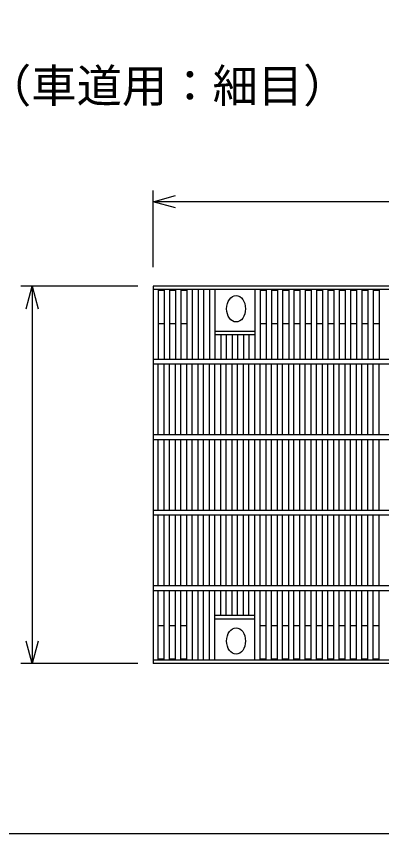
# Model space of a CAD drawing. Units: millimetres, scale not verified. Extents: x -25200 to 25200, y -8910 to 8910.
# Drawn here: x -13003 to -12519, y 1083 to 2165 of the extents above; entities that cross this region are included whole.
import ezdxf
from ezdxf.enums import TextEntityAlignment as Align

# ---------------------------------------------------------------- set-up
doc = ezdxf.new("R2010")
doc.units = ezdxf.units.MM
doc.header["$LTSCALE"] = 30
for name, color, linetype, lineweight in [('0-0_DIM', 7, 'Continuous', 25), ('0-2_HATCH', 6, 'Continuous', 25), ('0-7_TXT', 7, 'Continuous', 25)]:
    doc.layers.add(name, color=color, linetype=linetype, lineweight=lineweight)
doc.styles.add('ＭＳ ゴシック', font='')
doc.styles.get('ＭＳ ゴシック').set_extended_font_data('MS Gothic')

msp = doc.modelspace()

# ---------------------------------------------------------------- linework, layer by layer
at = {"layer": '0-0_DIM'}
for p, q in [((-12822.21, 1833.09), (-12822.21, 1934.68)), ((-11827.21, 1919.68), (-12822.21, 1919.68)), ((-12842.21, 1807.87), (-12997.21, 1807.87)), ((-12982.21, 1807.87), (-12982.21, 1307.87)), ((-12842.21, 1307.87), (-12997.21, 1307.87))]:
    msp.add_line(p, q, dxfattribs=at)
for points in [[(-12792.21, 1911.64), (-12822.21, 1919.68), (-12792.21, 1927.71)], [(-12990.25, 1777.87), (-12982.21, 1807.87), (-12974.17, 1777.87)], [(-12974.17, 1337.87), (-12982.21, 1307.87), (-12990.25, 1337.87)]]:
    msp.add_lwpolyline(points, dxfattribs=at)
at = {"layer": '0-2_HATCH'}
for p, q in [((-11827.21, 1807.87), (-12822.21, 1807.87)), ((-12822.21, 1807.87), (-12822.21, 1307.87)), ((-11827.21, 1803.37), (-12822.21, 1803.37)), ((-12815.21, 1803.37), (-12815.21, 1710.87)), ((-12807.24, 1801.87), (-12815.21, 1801.87)), ((-12807.24, 1803.37), (-12807.24, 1710.87)), ((-12800.24, 1803.37), (-12800.24, 1710.87)), ((-12792.27, 1801.87), (-12800.24, 1801.87)), ((-12792.27, 1803.37), (-12792.27, 1710.87)), ((-12785.27, 1803.37), (-12785.27, 1710.87)), ((-12777.3, 1801.87), (-12785.27, 1801.87)), ((-12777.3, 1803.37), (-12777.3, 1710.87)), ((-12770.3, 1803.37), (-12770.3, 1710.87)), ((-12762.33, 1803.37), (-12762.33, 1710.87)), ((-12755.33, 1803.37), (-12755.33, 1710.87)), ((-12747.36, 1803.37), (-12747.36, 1710.87)), ((-12740.36, 1803.37), (-12740.36, 1710.87)), ((-12687.49, 1803.37), (-12687.49, 1710.87)), ((-12680.49, 1803.37), (-12680.49, 1710.87)), ((-12672.52, 1801.87), (-12680.49, 1801.87)), ((-12672.52, 1803.37), (-12672.52, 1710.87)), ((-12665.52, 1803.37), (-12665.52, 1710.87)), ((-12657.55, 1801.87), (-12665.52, 1801.87)), ((-12657.55, 1803.37), (-12657.55, 1710.87)), ((-12650.55, 1803.37), (-12650.55, 1710.87)), ((-12642.58, 1801.87), (-12650.55, 1801.87)), ((-12642.58, 1803.37), (-12642.58, 1710.87)), ((-12635.58, 1803.37), (-12635.58, 1710.87)), ((-12627.61, 1801.87), (-12635.58, 1801.87)), ((-12627.61, 1803.37), (-12627.61, 1710.87)), ((-12620.61, 1803.37), (-12620.61, 1710.87)), ((-12612.64, 1801.87), (-12620.61, 1801.87)), ((-12612.64, 1803.37), (-12612.64, 1710.87)), ((-12605.64, 1803.37), (-12605.64, 1710.87)), ((-12597.67, 1801.87), (-12605.64, 1801.87)), ((-12597.67, 1803.37), (-12597.67, 1710.87)), ((-12590.67, 1803.37), (-12590.67, 1710.87)), ((-12582.7, 1801.87), (-12590.67, 1801.87)), ((-12582.7, 1803.37), (-12582.7, 1710.87)), ((-12575.7, 1803.37), (-12575.7, 1710.87)), ((-12567.73, 1801.87), (-12575.7, 1801.87)), ((-12567.73, 1803.37), (-12567.73, 1710.87)), ((-12560.73, 1803.37), (-12560.73, 1710.87)), ((-12552.76, 1801.87), (-12560.73, 1801.87)), ((-12552.76, 1803.37), (-12552.76, 1710.87)), ((-12545.76, 1803.37), (-12545.76, 1710.87)), ((-12537.79, 1801.87), (-12545.76, 1801.87)), ((-12537.79, 1803.37), (-12537.79, 1710.87)), ((-12530.79, 1803.37), (-12530.79, 1710.87)), ((-12522.82, 1801.87), (-12530.79, 1801.87)), ((-12522.82, 1803.37), (-12522.82, 1710.87)), ((-12807.24, 1757.87), (-12815.21, 1757.87)), ((-12792.27, 1757.87), (-12800.24, 1757.87)), ((-12777.3, 1757.87), (-12785.27, 1757.87)), ((-12672.52, 1757.87), (-12680.49, 1757.87)), ((-12657.55, 1757.87), (-12665.52, 1757.87)), ((-12642.58, 1757.87), (-12650.55, 1757.87)), ((-12627.61, 1757.87), (-12635.58, 1757.87)), ((-12612.64, 1757.87), (-12620.61, 1757.87)), ((-12597.67, 1757.87), (-12605.64, 1757.87)), ((-12582.7, 1757.87), (-12590.67, 1757.87)), ((-12567.73, 1757.87), (-12575.7, 1757.87)), ((-12552.76, 1757.87), (-12560.73, 1757.87)), ((-12537.79, 1757.87), (-12545.76, 1757.87)), ((-12522.82, 1757.87), (-12530.79, 1757.87)), ((-12740.36, 1748.37), (-12687.49, 1748.37)), ((-12740.36, 1743.87), (-12687.49, 1743.87)), ((-12732.4, 1743.87), (-12732.4, 1710.87)), ((-12725.4, 1743.87), (-12725.4, 1710.87)), ((-12717.43, 1743.87), (-12717.43, 1710.87)), ((-12710.43, 1743.87), (-12710.43, 1710.87)), ((-12702.46, 1743.87), (-12702.46, 1710.87)), ((-12695.46, 1743.87), (-12695.46, 1710.87)), ((-11827.21, 1710.87), (-12822.21, 1710.87)), ((-12822.21, 1704.87), (-11827.21, 1704.87)), ((-12815.21, 1610.87), (-12815.21, 1704.87)), ((-12807.24, 1610.87), (-12807.24, 1704.87)), ((-12800.24, 1610.87), (-12800.24, 1704.87)), ((-12792.27, 1610.87), (-12792.27, 1704.87)), ((-12785.27, 1610.87), (-12785.27, 1704.87)), ((-12777.3, 1610.87), (-12777.3, 1704.87)), ((-12770.3, 1610.87), (-12770.3, 1704.87)), ((-12762.33, 1610.87), (-12762.33, 1704.87)), ((-12755.33, 1610.87), (-12755.33, 1704.87)), ((-12747.36, 1610.87), (-12747.36, 1704.87)), ((-12740.36, 1610.87), (-12740.36, 1704.87)), ((-12732.4, 1610.87), (-12732.4, 1704.87)), ((-12725.4, 1610.87), (-12725.4, 1704.87)), ((-12717.43, 1610.87), (-12717.43, 1704.87)), ((-12710.43, 1610.87), (-12710.43, 1704.87)), ((-12702.46, 1610.87), (-12702.46, 1704.87)), ((-12695.46, 1610.87), (-12695.46, 1704.87)), ((-12687.49, 1610.87), (-12687.49, 1704.87)), ((-12680.49, 1610.87), (-12680.49, 1704.87)), ((-12672.52, 1610.87), (-12672.52, 1704.87)), ((-12665.52, 1610.87), (-12665.52, 1704.87)), ((-12657.55, 1610.87), (-12657.55, 1704.87)), ((-12650.55, 1610.87), (-12650.55, 1704.87)), ((-12642.58, 1610.87), (-12642.58, 1704.87)), ((-12635.58, 1610.87), (-12635.58, 1704.87)), ((-12627.61, 1610.87), (-12627.61, 1704.87)), ((-12620.61, 1610.87), (-12620.61, 1704.87)), ((-12612.64, 1610.87), (-12612.64, 1704.87)), ((-12605.64, 1610.87), (-12605.64, 1704.87)), ((-12597.67, 1610.87), (-12597.67, 1704.87)), ((-12590.67, 1610.87), (-12590.67, 1704.87)), ((-12582.7, 1610.87), (-12582.7, 1704.87)), ((-12575.7, 1610.87), (-12575.7, 1704.87)), ((-12567.73, 1610.87), (-12567.73, 1704.87)), ((-12560.73, 1610.87), (-12560.73, 1704.87)), ((-12552.76, 1610.87), (-12552.76, 1704.87)), ((-12545.76, 1610.87), (-12545.76, 1704.87)), ((-12537.79, 1610.87), (-12537.79, 1704.87)), ((-12530.79, 1610.87), (-12530.79, 1704.87)), ((-12522.82, 1610.87), (-12522.82, 1704.87)), ((-11827.21, 1610.87), (-12822.21, 1610.87)), ((-12822.21, 1604.87), (-11827.21, 1604.87)), ((-12815.21, 1510.87), (-12815.21, 1604.87)), ((-12807.24, 1510.87), (-12807.24, 1604.87)), ((-12800.24, 1510.87), (-12800.24, 1604.87)), ((-12792.27, 1510.87), (-12792.27, 1604.87)), ((-12785.27, 1510.87), (-12785.27, 1604.87)), ((-12777.3, 1510.87), (-12777.3, 1604.87)), ((-12770.3, 1510.87), (-12770.3, 1604.87)), ((-12762.33, 1510.87), (-12762.33, 1604.87)), ((-12755.33, 1510.87), (-12755.33, 1604.87)), ((-12747.36, 1510.87), (-12747.36, 1604.87)), ((-12740.36, 1510.87), (-12740.36, 1604.87)), ((-12732.4, 1510.87), (-12732.4, 1604.87)), ((-12725.4, 1510.87), (-12725.4, 1604.87)), ((-12717.43, 1510.87), (-12717.43, 1604.87)), ((-12710.43, 1510.87), (-12710.43, 1604.87)), ((-12702.46, 1510.87), (-12702.46, 1604.87)), ((-12695.46, 1510.87), (-12695.46, 1604.87)), ((-12687.49, 1510.87), (-12687.49, 1604.87)), ((-12680.49, 1510.87), (-12680.49, 1604.87)), ((-12672.52, 1510.87), (-12672.52, 1604.87)), ((-12665.52, 1510.87), (-12665.52, 1604.87)), ((-12657.55, 1510.87), (-12657.55, 1604.87)), ((-12650.55, 1510.87), (-12650.55, 1604.87)), ((-12642.58, 1510.87), (-12642.58, 1604.87)), ((-12635.58, 1510.87), (-12635.58, 1604.87)), ((-12627.61, 1510.87), (-12627.61, 1604.87)), ((-12620.61, 1510.87), (-12620.61, 1604.87)), ((-12612.64, 1510.87), (-12612.64, 1604.87)), ((-12605.64, 1510.87), (-12605.64, 1604.87)), ((-12597.67, 1510.87), (-12597.67, 1604.87)), ((-12590.67, 1510.87), (-12590.67, 1604.87)), ((-12582.7, 1510.87), (-12582.7, 1604.87)), ((-12575.7, 1510.87), (-12575.7, 1604.87)), ((-12567.73, 1510.87), (-12567.73, 1604.87)), ((-12560.73, 1510.87), (-12560.73, 1604.87)), ((-12552.76, 1510.87), (-12552.76, 1604.87)), ((-12545.76, 1510.87), (-12545.76, 1604.87)), ((-12537.79, 1510.87), (-12537.79, 1604.87)), ((-12530.79, 1510.87), (-12530.79, 1604.87)), ((-12522.82, 1510.87), (-12522.82, 1604.87)), ((-11827.21, 1510.87), (-12822.21, 1510.87)), ((-12822.21, 1504.87), (-11827.21, 1504.87)), ((-12815.21, 1410.87), (-12815.21, 1504.87)), ((-12807.24, 1410.87), (-12807.24, 1504.87)), ((-12800.24, 1410.87), (-12800.24, 1504.87)), ((-12792.27, 1410.87), (-12792.27, 1504.87)), ((-12785.27, 1410.87), (-12785.27, 1504.87)), ((-12777.3, 1410.87), (-12777.3, 1504.87)), ((-12770.3, 1410.87), (-12770.3, 1504.87)), ((-12762.33, 1410.87), (-12762.33, 1504.87)), ((-12755.33, 1410.87), (-12755.33, 1504.87)), ((-12747.36, 1410.87), (-12747.36, 1504.87)), ((-12740.36, 1410.87), (-12740.36, 1504.87)), ((-12732.4, 1410.87), (-12732.4, 1504.87)), ((-12725.4, 1410.87), (-12725.4, 1504.87)), ((-12717.43, 1410.87), (-12717.43, 1504.87)), ((-12710.43, 1410.87), (-12710.43, 1504.87)), ((-12702.46, 1410.87), (-12702.46, 1504.87)), ((-12695.46, 1410.87), (-12695.46, 1504.87)), ((-12687.49, 1410.87), (-12687.49, 1504.87)), ((-12680.49, 1410.87), (-12680.49, 1504.87)), ((-12672.52, 1410.87), (-12672.52, 1504.87)), ((-12665.52, 1410.87), (-12665.52, 1504.87)), ((-12657.55, 1410.87), (-12657.55, 1504.87)), ((-12650.55, 1410.87), (-12650.55, 1504.87)), ((-12642.58, 1410.87), (-12642.58, 1504.87)), ((-12635.58, 1410.87), (-12635.58, 1504.87)), ((-12627.61, 1410.87), (-12627.61, 1504.87)), ((-12620.61, 1410.87), (-12620.61, 1504.87)), ((-12612.64, 1410.87), (-12612.64, 1504.87)), ((-12605.64, 1410.87), (-12605.64, 1504.87)), ((-12597.67, 1410.87), (-12597.67, 1504.87)), ((-12590.67, 1410.87), (-12590.67, 1504.87)), ((-12582.7, 1410.87), (-12582.7, 1504.87)), ((-12575.7, 1410.87), (-12575.7, 1504.87)), ((-12567.73, 1410.87), (-12567.73, 1504.87)), ((-12560.73, 1410.87), (-12560.73, 1504.87)), ((-12552.76, 1410.87), (-12552.76, 1504.87)), ((-12545.76, 1410.87), (-12545.76, 1504.87)), ((-12537.79, 1410.87), (-12537.79, 1504.87)), ((-12530.79, 1410.87), (-12530.79, 1504.87)), ((-12522.82, 1410.87), (-12522.82, 1504.87)), ((-11827.21, 1410.87), (-12822.21, 1410.87)), ((-12822.21, 1404.87), (-11827.21, 1404.87)), ((-12815.21, 1312.37), (-12815.21, 1404.87)), ((-12807.24, 1312.37), (-12807.24, 1404.87)), ((-12800.24, 1312.37), (-12800.24, 1404.87)), ((-12792.27, 1312.37), (-12792.27, 1404.87)), ((-12785.27, 1312.37), (-12785.27, 1404.87)), ((-12777.3, 1312.37), (-12777.3, 1404.87)), ((-12770.3, 1404.87), (-12770.3, 1312.37)), ((-12762.33, 1312.37), (-12762.33, 1404.87)), ((-12755.33, 1312.37), (-12755.33, 1404.87)), ((-12747.36, 1312.37), (-12747.36, 1404.87)), ((-12740.36, 1312.37), (-12740.36, 1404.87)), ((-12732.4, 1371.87), (-12732.4, 1404.87)), ((-12725.4, 1371.87), (-12725.4, 1404.87)), ((-12717.43, 1371.87), (-12717.43, 1404.87)), ((-12710.43, 1371.87), (-12710.43, 1404.87)), ((-12702.46, 1371.87), (-12702.46, 1404.87)), ((-12695.46, 1371.87), (-12695.46, 1404.87)), ((-12687.49, 1312.37), (-12687.49, 1404.87)), ((-12680.49, 1312.37), (-12680.49, 1404.87)), ((-12672.52, 1312.37), (-12672.52, 1404.87)), ((-12665.52, 1312.37), (-12665.52, 1404.87)), ((-12657.55, 1312.37), (-12657.55, 1404.87)), ((-12650.55, 1312.37), (-12650.55, 1404.87)), ((-12642.58, 1312.37), (-12642.58, 1404.87)), ((-12635.58, 1312.37), (-12635.58, 1404.87)), ((-12627.61, 1312.37), (-12627.61, 1404.87)), ((-12620.61, 1312.37), (-12620.61, 1404.87)), ((-12612.64, 1312.37), (-12612.64, 1404.87)), ((-12605.64, 1312.37), (-12605.64, 1404.87)), ((-12597.67, 1312.37), (-12597.67, 1404.87)), ((-12590.67, 1312.37), (-12590.67, 1404.87)), ((-12582.7, 1312.37), (-12582.7, 1404.87)), ((-12575.7, 1312.37), (-12575.7, 1404.87)), ((-12567.73, 1312.37), (-12567.73, 1404.87)), ((-12560.73, 1312.37), (-12560.73, 1404.87)), ((-12552.76, 1312.37), (-12552.76, 1404.87)), ((-12545.76, 1312.37), (-12545.76, 1404.87)), ((-12537.79, 1312.37), (-12537.79, 1404.87)), ((-12530.79, 1312.37), (-12530.79, 1404.87)), ((-12522.82, 1312.37), (-12522.82, 1404.87)), ((-12740.36, 1371.87), (-12687.49, 1371.87)), ((-12740.36, 1367.37), (-12687.49, 1367.37)), ((-12807.24, 1357.87), (-12815.21, 1357.87)), ((-12792.27, 1357.87), (-12800.24, 1357.87)), ((-12777.3, 1357.87), (-12785.27, 1357.87)), ((-12672.52, 1357.87), (-12680.49, 1357.87)), ((-12657.55, 1357.87), (-12665.52, 1357.87)), ((-12642.58, 1357.87), (-12650.55, 1357.87)), ((-12627.61, 1357.87), (-12635.58, 1357.87)), ((-12612.64, 1357.87), (-12620.61, 1357.87)), ((-12597.67, 1357.87), (-12605.64, 1357.87)), ((-12582.7, 1357.87), (-12590.67, 1357.87)), ((-12567.73, 1357.87), (-12575.7, 1357.87)), ((-12552.76, 1357.87), (-12560.73, 1357.87)), ((-12537.79, 1357.87), (-12545.76, 1357.87)), ((-12522.82, 1357.87), (-12530.79, 1357.87)), ((-11827.21, 1312.37), (-12822.21, 1312.37)), ((-12807.24, 1313.87), (-12815.21, 1313.87)), ((-12792.27, 1313.87), (-12800.24, 1313.87)), ((-12777.3, 1313.87), (-12785.27, 1313.87)), ((-12672.52, 1313.87), (-12680.49, 1313.87)), ((-12657.55, 1313.87), (-12665.52, 1313.87)), ((-12642.58, 1313.87), (-12650.55, 1313.87)), ((-12627.61, 1313.87), (-12635.58, 1313.87)), ((-12612.64, 1313.87), (-12620.61, 1313.87)), ((-12597.67, 1313.87), (-12605.64, 1313.87)), ((-12582.7, 1313.87), (-12590.67, 1313.87)), ((-12567.73, 1313.87), (-12575.7, 1313.87)), ((-12552.76, 1313.87), (-12560.73, 1313.87)), ((-12537.79, 1313.87), (-12545.76, 1313.87)), ((-12522.82, 1313.87), (-12530.79, 1313.87)), ((-11827.21, 1307.87), (-12822.21, 1307.87))]:
    msp.add_line(p, q, dxfattribs=at)
for centre, major_axis in [((-12712.21, 1777.87), (0, 17.5)), ((-12712.21, 1337.87), (0, -17.5))]:
    msp.add_ellipse(centre, major_axis=major_axis, ratio=0.714286, dxfattribs=at)
at = {"layer": '0-7_TXT'}
msp.add_lwpolyline([(-13162.38, 1082.74), (-11362.38, 1082.74), (-11362.38, 3432.74), (-13162.38, 3432.74)], close=True, dxfattribs=at)

# ---------------------------------------------------------------- texts
at = {"layer": '0-0_DIM', "style": 'ＭＳ ゴシック'}
msp.add_text('（車道用：細目）', height=43.99, dxfattribs=at).set_placement((-13043.35, 2038.05), align=Align.BOTTOM_LEFT)

doc.saveas('drawing.dxf')
